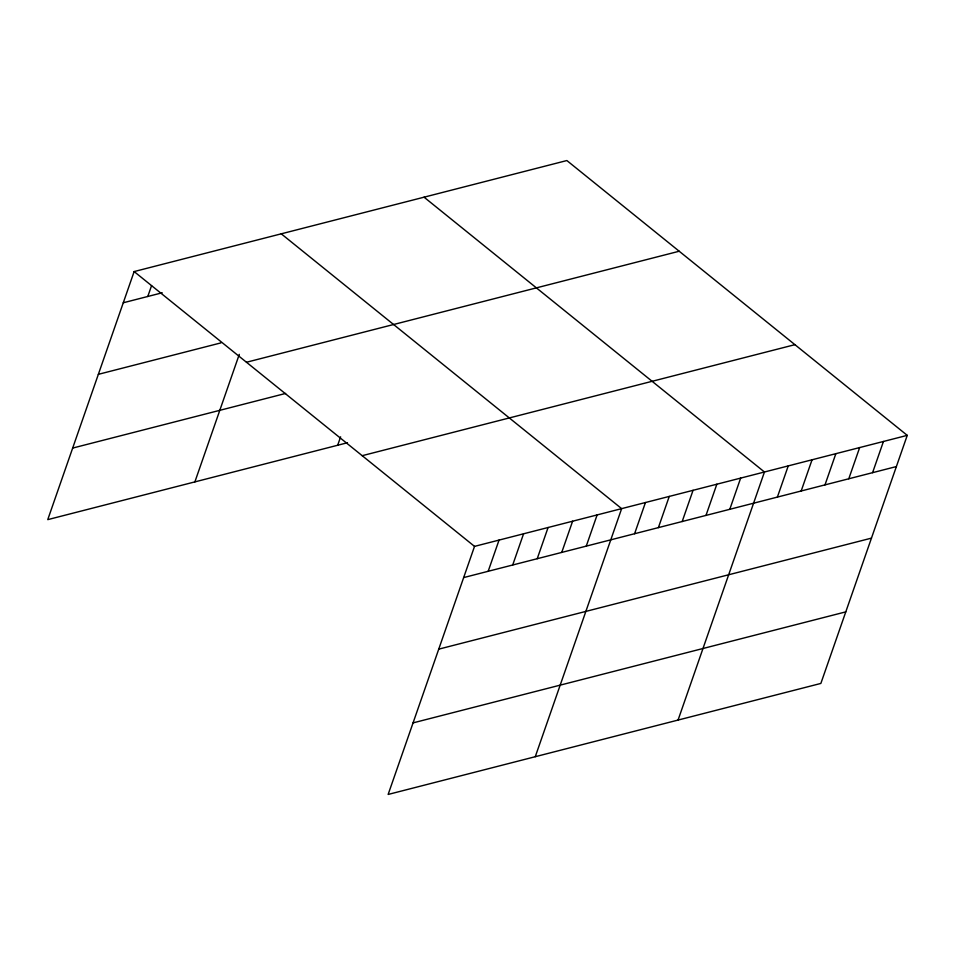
<?xml version="1.0" encoding="UTF-8"?>
<svg xmlns="http://www.w3.org/2000/svg" width="955" height="955" viewBox="0 0 955 955"><rect width="100%" height="100%" fill="white"/><g stroke="black" fill="none" stroke-linecap="round" stroke-linejoin="round"><path stroke-width="1.43" d="M907.25 435.361L474.528 546.379L388.136 794.453L820.858 683.434L907.25 435.361L566.864 160.547L134.142 271.566L47.75 519.639L347.477 442.738M147.786 296.48L151.57 285.629M194.88 481.893L239.299 354.341M337.676 445.257L340.613 436.829M488.172 571.293L499.047 540.088M512.704 565.002L523.567 533.797M537.223 558.711L548.086 527.506M561.743 552.42L572.606 521.215M586.263 546.129L597.126 514.924M535.266 756.706L621.645 508.633L281.259 233.82M634.586 533.738L645.449 502.533M658.389 527.626L669.252 496.421M682.18 521.526L693.055 490.321M705.984 515.413L716.847 484.209M729.787 509.313L740.65 478.109M678.062 720.07L764.454 471.997L424.068 197.184M777.382 497.101L788.245 465.897M801.185 490.989L812.048 459.785M824.989 484.877L835.852 453.685M848.78 478.777L859.655 447.573M872.584 472.665L883.447 441.473M123.267 302.771L162.219 292.779M98.353 374.336L220.951 342.881M246.462 362.255L679.196 251.237M72.676 448.074L285.605 393.448M362.196 455.69L794.918 344.671M463.653 577.584L896.387 466.565M438.739 649.149L871.461 538.131M413.061 722.887L845.784 611.868M134.142 271.566L474.528 546.379"/></g></svg>
